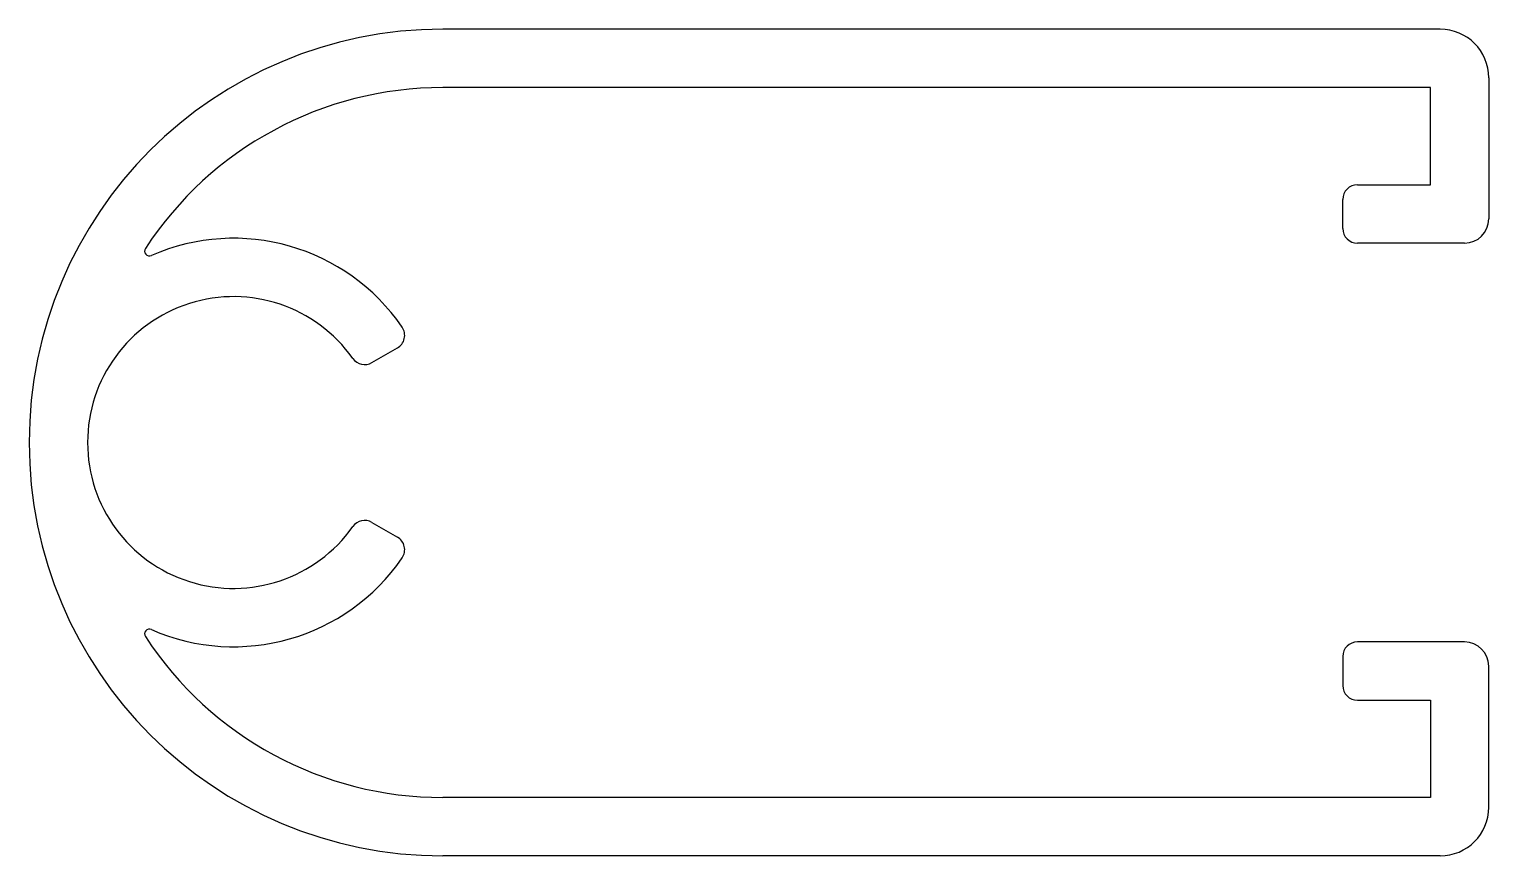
# Model space of a CAD drawing. Extents: x 1999.3 to 2029.3, y 971.1 to 988.1.
import ezdxf

# ---------------------------------------------------------------- set-up
doc = ezdxf.new("R2010")
doc.units = 0
doc.layers.get('0').update_dxf_attribs({"linetype": 'CONTINUOUS'})

msp = doc.modelspace()

# ---------------------------------------------------------------- linework, layer by layer
for p, q in [((2028.325, 988.083), (2007.825, 988.083)), ((2029.325, 987.083), (2029.325, 984.183)), ((2018.628, 986.883), (2007.825, 986.883)), ((2028.125, 986.883), (2018.628, 986.883)), ((2028.125, 984.883), (2028.125, 986.883)), ((2026.625, 984.883), (2028.125, 984.883)), ((2026.325, 983.983), (2026.325, 984.583)), ((2028.825, 983.683), (2026.625, 983.683)), ((2006.371, 981.227), (2006.893, 981.528)), ((2006.371, 977.94), (2006.893, 977.639)), ((2028.825, 975.483), (2026.625, 975.483)), ((2026.325, 975.183), (2026.325, 974.583)), ((2029.325, 972.083), (2029.325, 974.983)), ((2026.625, 974.283), (2028.125, 974.283)), ((2028.125, 974.283), (2028.125, 972.283)), ((2018.628, 972.283), (2007.825, 972.283)), ((2028.125, 972.283), (2018.628, 972.283)), ((2028.325, 971.083), (2007.825, 971.083))]:
    msp.add_line(p, q)
for centre, radius, start, end in [((2007.825, 979.583), 8.5, 90, 270), ((2028.325, 987.083), 1, 360, 90), ((2007.825, 979.583), 7.3, 90, 146.8466), ((2026.625, 984.583), 0.3, 90, 180), ((2028.825, 984.183), 0.5, 270, 0), ((2003.525, 979.583), 4.2, 34.4117, 113.6932), ((2026.625, 983.983), 0.3, 180, 270), ((2001.798, 983.521), 0.1, 146.8464, 293.6932), ((2003.525, 979.583), 3, 35.2159, 324.7841), ((2006.743, 981.787), 0.3, 300, 34.4117), ((2006.221, 981.486), 0.3, 215.2159, 300), ((2006.221, 977.68), 0.3, 60, 144.7841), ((2006.743, 977.379), 0.3, 325.5883, 60), ((2003.525, 979.583), 4.2, 246.3068, 325.5883), ((2001.798, 975.646), 0.1, 66.307, 213.1534), ((2007.825, 979.583), 7.3, 213.1534, 270), ((2026.625, 975.183), 0.3, 90, 180), ((2028.825, 974.983), 0.5, 360, 90), ((2026.625, 974.583), 0.3, 180, 270), ((2028.325, 972.083), 1, 270, 0)]:
    msp.add_arc(centre, radius, start, end)

doc.saveas('drawing.dxf')
